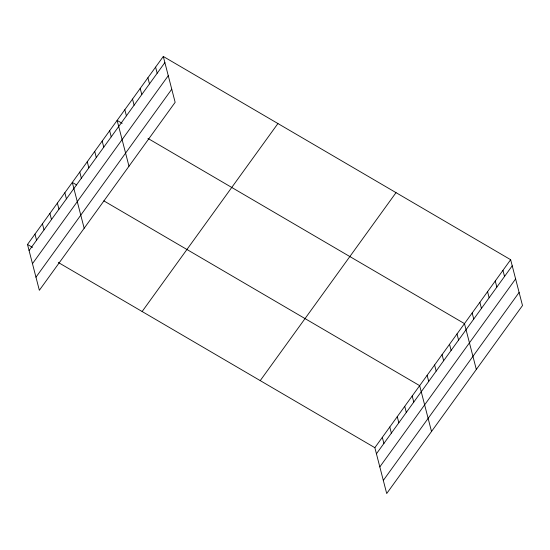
<?xml version="1.0" encoding="UTF-8"?>
<svg xmlns="http://www.w3.org/2000/svg" width="550" height="550" viewBox="0 0 550 550"><rect width="100%" height="100%" fill="white"/><g stroke="black" fill="none" stroke-linecap="round" stroke-linejoin="round"><path stroke-width="0.82" d="M163.295 56.471L175.147 102.314L39.352 290.29L27.5 244.454L163.295 56.471L510.647 259.71L522.5 305.546L386.705 493.529L374.853 447.686L58.307 262.481M29.081 250.559L164.876 62.576M32.471 263.67L168.266 75.694M35.963 277.179L171.758 89.203M142.127 311.52L277.922 123.544M260.226 380.621L396.021 192.637M374.853 447.686L510.647 259.71M376.427 453.791L512.222 265.808M379.816 466.902L515.618 278.926M383.316 480.411L519.111 292.435M122.141 123.324L117.123 120.388L128.982 166.224M147.929 138.414L464.475 323.62L476.328 369.456M76.608 184.938L72.311 182.421L84.164 228.257M103.833 200.867L419.664 385.653L431.516 431.489M27.5 244.454L32.512 247.39M502.947 270.359L504.529 276.464M495.254 281.009L496.836 287.114M487.561 291.665L489.136 297.77M479.868 302.314L481.442 308.419M472.168 312.971L473.749 319.069M457.009 333.96L458.583 340.065M449.536 344.3L451.117 350.405M442.069 354.64L443.651 360.738M434.603 364.973L436.178 371.078M427.13 375.313L428.711 381.418M412.191 395.993L413.772 402.098M404.724 406.333L406.306 412.438M397.258 416.673L398.832 422.771M389.785 427.006L391.366 433.111M382.319 437.346L383.9 443.451M155.602 67.127L157.176 73.233M147.902 77.777L149.483 83.882M140.209 88.433L141.79 94.531M132.516 99.083L134.097 105.188M124.823 109.739L126.397 115.837M109.656 130.728L111.238 136.833M102.19 141.068L103.764 147.166M94.717 151.401L96.298 157.506M87.251 161.741L88.832 167.846M79.784 172.081L81.359 178.186M64.845 192.761L66.419 198.866M57.372 203.101L58.953 209.199M49.906 213.434L51.487 219.539M42.439 223.774L44.014 229.879M34.966 234.114L36.547 240.219"/></g></svg>
